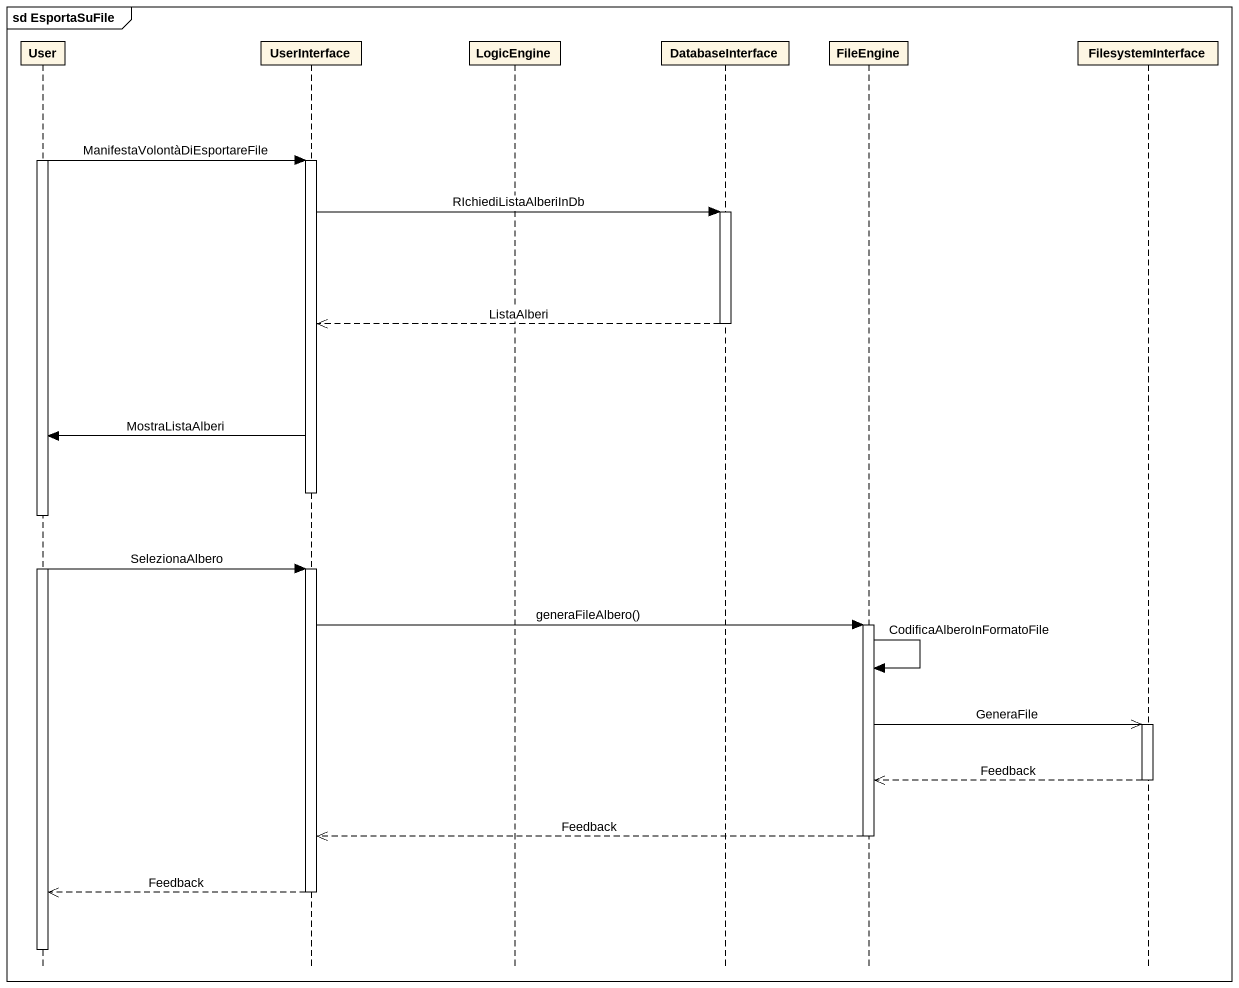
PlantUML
@startuml
mainframe sd EsportaSuFile
hide footbox
participant User
participant UserInterface
participant LogicEngine
participant DatabaseInterface
participant FileEngine
participant FilesystemInterface

activate User
User -> UserInterface : ManifestaVolontàDiEsportareFile
activate UserInterface
UserInterface -> DatabaseInterface : RIchiediListaAlberiInDb
activate DatabaseInterface
DatabaseInterface -->> UserInterface : ListaAlberi
deactivate DatabaseInterface
UserInterface -> User : MostraListaAlberi
deactivate UserInterface
User -> UserInterface : SelezionaAlbero
activate UserInterface
UserInterface -> FileEngine : generaFileAlbero()
activate FileEngine
FileEngine -> FileEngine : CodificaAlberoInFormatoFile
FileEngine ->> FilesystemInterface : GeneraFile
activate FilesystemInterface
FilesystemInterface -->> FileEngine : Feedback
deactivate FilesystemInterface
FileEngine -->> UserInterface : Feedback
deactivate FileEngine
UserInterface -->> User : Feedback
deactivate UserInterface
deactivate User
@enduml
